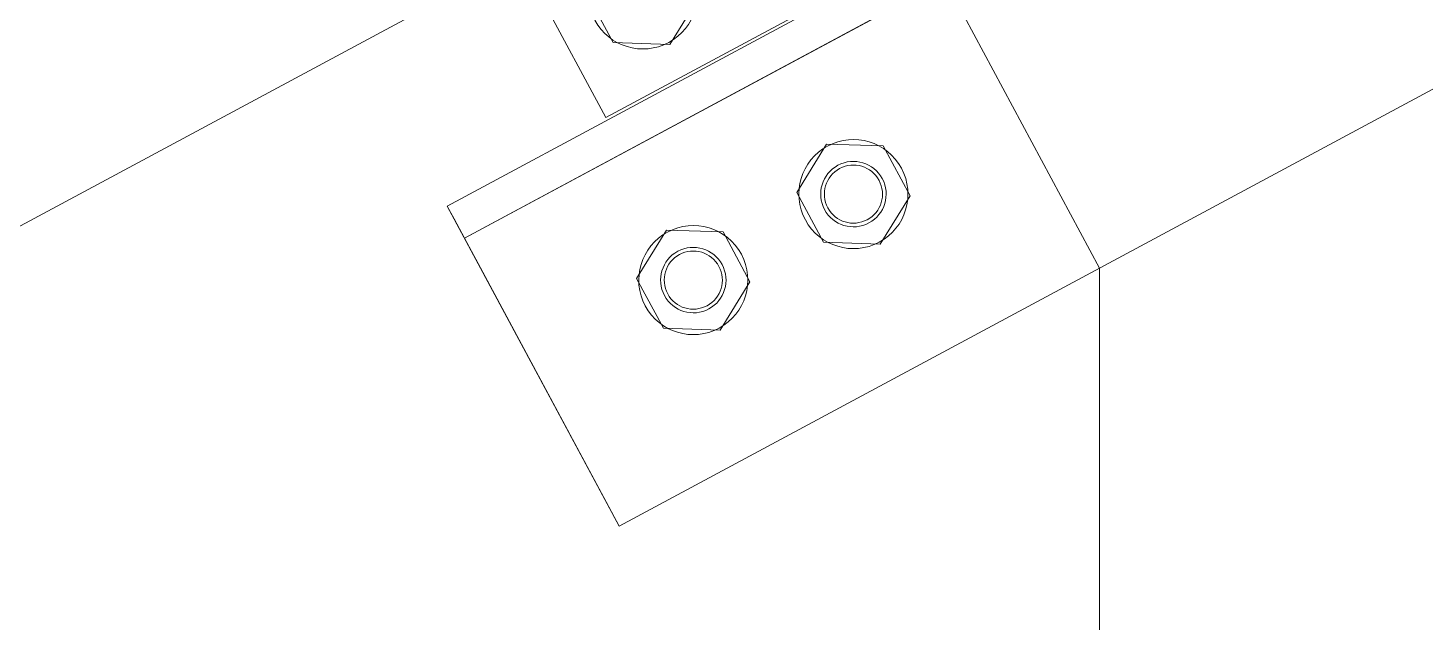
# Model space of a CAD drawing. Header units: millimetres. Extents: x -6949 to 305728, y -55091 to 76684.
# Drawn here: x 15551.5 to 15935.8, y 8061.1 to 8224.6 of the extents above; entities that cross this region are included whole.
import ezdxf

# ---------------------------------------------------------------- set-up
doc = ezdxf.new("R2010")
doc.units = ezdxf.units.MM
doc.layers.add('A-DETL', color=7, linetype='Continuous', lineweight=18, true_color=0x00a600)
doc.layers.add('S-FSTN', color=7, linetype='Continuous', lineweight=18)

msp = doc.modelspace()

# ---------------------------------------------------------------- linework, layer by layer
at = {"layer": 'A-DETL'}
msp.add_line((15000.0005, 7875.0003), (18750.0006, 9890.0003), dxfattribs=at)
at = {"layer": 'S-FSTN'}
for p, q in [((15846.2741, 8158.5399), (15703.518, 8424.215)), ((15666.8083, 8175.6291), (15931.074, 8317.6278)), ((15931.074, 8317.6278), (15666.8083, 8175.6291)), ((15935.8073, 8308.819), (15671.5416, 8166.8202)), ((15671.5416, 8166.8202), (15935.8073, 8308.819)), ((15710.4739, 8200.0003), (15904.2688, 8304.1327)), ((15710.4739, 8200.0003), (15904.2688, 8304.1327)), ((15663.141, 8288.0888), (15710.4739, 8200.0003)), ((15663.141, 8288.0888), (15710.4739, 8200.0003)), ((15663.141, 8288.0888), (15710.4739, 8200.0003)), ((15663.141, 8288.0888), (15710.4739, 8200.0003)), ((15710.4739, 8200.0003), (15798.5625, 8247.3332)), ((15710.4739, 8200.0003), (15798.5625, 8247.3332)), ((15705.0801, 8234.3316), (15712.4593, 8220.5985)), ((15705.0801, 8234.3316), (15712.4593, 8220.5985)), ((15728.042, 8220.1226), (15736.2456, 8233.3797)), ((15728.042, 8220.1226), (15736.2456, 8233.3797)), ((15714.1412, 8087.5405), (15978.4069, 8229.5393)), ((15714.1412, 8087.5405), (15978.4069, 8229.5393)), ((15978.4069, 8229.5393), (15714.1412, 8087.5405)), ((15712.4593, 8220.5985), (15728.042, 8220.1226)), ((15712.4593, 8220.5985), (15728.042, 8220.1226)), ((15771.1841, 8192.6507), (15762.9806, 8179.3937)), ((15771.1841, 8192.6507), (15762.9806, 8179.3937)), ((15786.7669, 8192.1748), (15771.1841, 8192.6507)), ((15786.7669, 8192.1748), (15771.1841, 8192.6507)), ((15794.1461, 8178.4418), (15786.7669, 8192.1748)), ((15794.1461, 8178.4418), (15786.7669, 8192.1748)), ((15762.9806, 8179.3937), (15770.3598, 8165.6606)), ((15762.9806, 8179.3937), (15770.3598, 8165.6606)), ((15785.9425, 8165.1847), (15794.1461, 8178.4418)), ((15785.9425, 8165.1847), (15794.1461, 8178.4418)), ((15668.7016, 8172.1055), (15666.8083, 8175.6291)), ((15714.1412, 8087.5405), (15666.8083, 8175.6291)), ((15671.5416, 8166.8202), (15668.7016, 8172.1055)), ((15668.7016, 8172.1055), (15671.5416, 8166.8202)), ((15677.2216, 8156.2496), (15671.5416, 8166.8202)), ((15671.5416, 8166.8202), (15677.2216, 8156.2496)), ((15727.1399, 8168.9843), (15718.9363, 8155.7272)), ((15727.1399, 8168.9843), (15718.9363, 8155.7272)), ((15742.7226, 8168.5083), (15727.1399, 8168.9843)), ((15742.7226, 8168.5083), (15727.1399, 8168.9843)), ((15750.1018, 8154.7753), (15742.7226, 8168.5083)), ((15750.1018, 8154.7753), (15742.7226, 8168.5083)), ((15770.3598, 8165.6606), (15785.9425, 8165.1847)), ((15770.3598, 8165.6606), (15785.9425, 8165.1847)), ((15711.3013, 8092.8258), (15677.2216, 8156.2496)), ((15718.9363, 8155.7272), (15726.3155, 8141.9942)), ((15718.9363, 8155.7272), (15726.3155, 8141.9942)), ((15846.2741, 8000.0003), (15846.2741, 8158.5399)), ((15741.8983, 8141.5183), (15750.1018, 8154.7753)), ((15741.8983, 8141.5183), (15750.1018, 8154.7753)), ((15726.3155, 8141.9942), (15741.8983, 8141.5183)), ((15726.3155, 8141.9942), (15741.8983, 8141.5183)), ((15714.1412, 8087.5405), (15711.3013, 8092.8258)), ((15711.3013, 8092.8258), (15714.1412, 8087.5405))]:
    msp.add_line(p, q, dxfattribs=at)
for centre, radius, start, end in [((15720.6628, 8233.8556), 15, 208.250619, 28.250619), ((15720.6628, 8233.8556), 15, 208.250619, 28.250619), ((15778.5633, 8178.9177), 15, 28.250619, 208.250619), ((15778.5633, 8178.9177), 15, 28.250619, 208.250619), ((15778.5633, 8178.9177), 15, 208.250619, 28.250619), ((15778.5633, 8178.9177), 15, 208.250619, 28.250619), ((15778.5633, 8178.9177), 9.001, 28.250619, 208.250619), ((15778.5633, 8178.9177), 9.001, 28.250619, 208.250619), ((15778.5633, 8178.9177), 9.001, 28.250619, 208.250619), ((15778.5633, 8178.9177), 8, 28.250619, 208.250619), ((15778.5633, 8178.9177), 8, 28.250619, 208.250619), ((15778.5633, 8178.9177), 9.001, 208.250619, 28.250619), ((15778.5633, 8178.9177), 9.001, 208.250619, 28.250619), ((15778.5633, 8178.9177), 9.001, 208.250619, 28.250619), ((15778.5633, 8178.9177), 8, 208.250619, 28.250619), ((15778.5633, 8178.9177), 8, 208.250619, 28.250619), ((15734.5191, 8155.2513), 15, 28.250619, 208.250619), ((15734.5191, 8155.2513), 15, 28.250619, 208.250619), ((15734.5191, 8155.2513), 9.001, 28.250619, 208.250619), ((15734.5191, 8155.2513), 9.001, 28.250619, 208.250619), ((15734.5191, 8155.2513), 9.001, 28.250619, 208.250619), ((15734.5191, 8155.2513), 8, 28.250619, 208.250619), ((15734.5191, 8155.2513), 8, 28.250619, 208.250619), ((15734.5191, 8155.2513), 15, 208.250619, 28.250619), ((15734.5191, 8155.2513), 15, 208.250619, 28.250619), ((15734.5191, 8155.2513), 9.001, 208.250619, 28.250619), ((15734.5191, 8155.2513), 9.001, 208.250619, 28.250619), ((15734.5191, 8155.2513), 9.001, 208.250619, 28.250619), ((15734.5191, 8155.2513), 8, 208.250619, 28.250619), ((15734.5191, 8155.2513), 8, 208.250619, 28.250619)]:
    msp.add_arc(centre, radius, start, end, dxfattribs=at)

doc.saveas('drawing.dxf')
